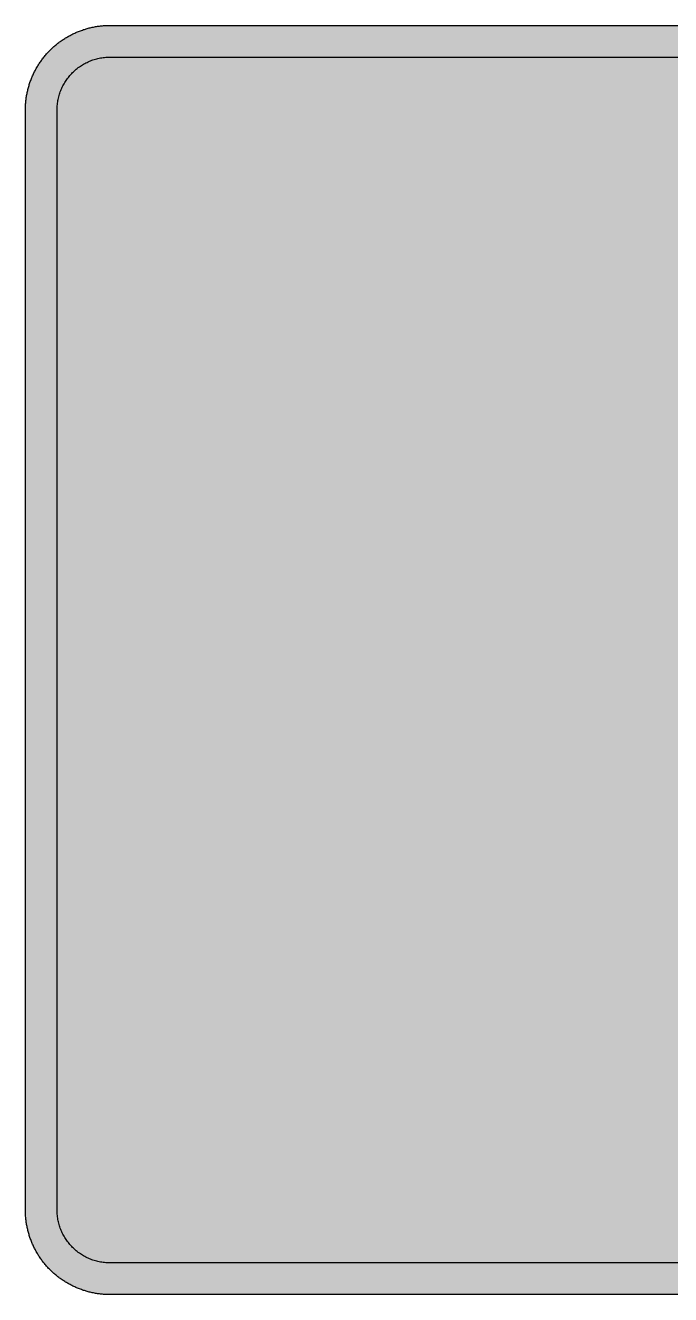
# Model space of a CAD drawing. Header units: metres. Extents: x -10.3 to 26.7, y -1.5 to 11.4.
# Drawn here: x -4.76 to -1.53, y 5 to 11.35 of the extents above; entities that cross this region are included whole.
import ezdxf

# ---------------------------------------------------------------- set-up
doc = ezdxf.new("R2010")
doc.units = ezdxf.units.M

msp = doc.modelspace()

# ---------------------------------------------------------------- hatches: boundary and pattern name
at = {"true_color": 0xf1efea}
msp.add_hatch(color=7, dxfattribs=at).paths.add_polyline_path([(-4.3392, 5), (-4.3444, 5), (-4.3497, 5.0001), (-4.3549, 5.0002), (-4.3602, 5.0005), (-4.3654, 5.0008), (-4.3706, 5.0011), (-4.3758, 5.0015), (-4.381, 5.0021), (-4.3862, 5.0026), (-4.3914, 5.0032), (-4.3966, 5.0039), (-4.4017, 5.0046), (-4.4068, 5.0054), (-4.4119, 5.0062), (-4.4171, 5.0072), (-4.4222, 5.0081), (-4.4273, 5.0092), (-4.4323, 5.0104), (-4.4373, 5.0115), (-4.4423, 5.0127), (-4.4474, 5.014), (-4.4524, 5.0154), (-4.4574, 5.0168), (-4.4623, 5.0183), (-4.4673, 5.0198), (-4.4721, 5.0214), (-4.477, 5.023), (-4.4819, 5.0248), (-4.4868, 5.0265), (-4.4916, 5.0283), (-4.4964, 5.0302), (-4.5012, 5.0322), (-4.5059, 5.0342), (-4.5107, 5.0363), (-4.5153, 5.0383), (-4.5201, 5.0405), (-4.5247, 5.0427), (-4.5294, 5.045), (-4.5339, 5.0474), (-4.5385, 5.0498), (-4.5431, 5.0523), (-4.5476, 5.0548), (-4.5521, 5.0574), (-4.5565, 5.06), (-4.5609, 5.0627), (-4.5653, 5.0655), (-4.5697, 5.0682), (-4.574, 5.0711), (-4.5784, 5.074), (-4.5826, 5.077), (-4.5868, 5.0799), (-4.591, 5.083), (-4.5952, 5.0861), (-4.5993, 5.0893), (-4.6034, 5.0925), (-4.6075, 5.0958), (-4.6115, 5.0991), (-4.6155, 5.1026), (-4.6194, 5.106), (-4.6233, 5.1095), (-4.6271, 5.113), (-4.631, 5.1166), (-4.6348, 5.1202), (-4.6385, 5.124), (-4.6422, 5.1277), (-4.6459, 5.1314), (-4.6495, 5.1353), (-4.653, 5.1391), (-4.6565, 5.143), (-4.6599, 5.147), (-4.6633, 5.1509), (-4.6666, 5.155), (-4.67, 5.159), (-4.6732, 5.1631), (-4.6764, 5.1673), (-4.6795, 5.1714), (-4.6825, 5.1756), (-4.6855, 5.1798), (-4.6885, 5.1841), (-4.6914, 5.1884), (-4.6943, 5.1927), (-4.697, 5.1971), (-4.6998, 5.2015), (-4.7025, 5.2059), (-4.7051, 5.2104), (-4.7077, 5.2149), (-4.7102, 5.2194), (-4.7126, 5.2239), (-4.7151, 5.2285), (-4.7174, 5.2331), (-4.7197, 5.2377), (-4.7219, 5.2424), (-4.7241, 5.2471), (-4.7263, 5.2518), (-4.7283, 5.2565), (-4.7303, 5.2613), (-4.7323, 5.2661), (-4.7341, 5.2709), (-4.7359, 5.2757), (-4.7378, 5.2806), (-4.7395, 5.2854), (-4.7411, 5.2903), (-4.7427, 5.2952), (-4.7443, 5.3001), (-4.7457, 5.3051), (-4.7471, 5.3101), (-4.7484, 5.3151), (-4.7497, 5.3201), (-4.751, 5.3251), (-4.7522, 5.3302), (-4.7532, 5.3352), (-4.7543, 5.3403), (-4.7553, 5.3454), (-4.7562, 5.3505), (-4.7571, 5.3556), (-4.7579, 5.3608), (-4.7587, 5.3659), (-4.7593, 5.3711), (-4.7599, 5.3763), (-4.7605, 5.3815), (-4.7609, 5.3866), (-4.7614, 5.3919), (-4.7617, 5.3971), (-4.762, 5.4023), (-4.7622, 5.4075), (-4.7624, 5.4128), (-4.7625, 5.418), (-4.7625, 5.4233), (-4.7625, 10.9267), (-4.7625, 10.9319), (-4.7624, 10.9371), (-4.7622, 10.9424), (-4.762, 10.9476), (-4.7617, 10.9528), (-4.7614, 10.9581), (-4.7609, 10.9633), (-4.7605, 10.9684), (-4.7599, 10.9736), (-4.7593, 10.9788), (-4.7587, 10.984), (-4.7579, 10.9892), (-4.7571, 10.9943), (-4.7562, 10.9994), (-4.7553, 11.0045), (-4.7543, 11.0096), (-4.7532, 11.0147), (-4.7522, 11.0197), (-4.751, 11.0247), (-4.7497, 11.0298), (-4.7484, 11.0348), (-4.7471, 11.0398), (-4.7457, 11.0448), (-4.7443, 11.0497), (-4.7427, 11.0547), (-4.7411, 11.0596), (-4.7395, 11.0645), (-4.7378, 11.0693), (-4.7359, 11.0742), (-4.7341, 11.079), (-4.7323, 11.0838), (-4.7303, 11.0886), (-4.7283, 11.0933), (-4.7263, 11.0981), (-4.7241, 11.1028), (-4.7219, 11.1075), (-4.7197, 11.1122), (-4.7174, 11.1168), (-4.7151, 11.1214), (-4.7126, 11.1259), (-4.7102, 11.1305), (-4.7077, 11.135), (-4.7051, 11.1395), (-4.7025, 11.1439), (-4.6998, 11.1483), (-4.697, 11.1528), (-4.6943, 11.1571), (-4.6914, 11.1615), (-4.6885, 11.1658), (-4.6855, 11.1701), (-4.6825, 11.1743), (-4.6795, 11.1784), (-4.6764, 11.1826), (-4.6732, 11.1868), (-4.67, 11.1909), (-4.6666, 11.1949), (-4.6633, 11.1989), (-4.6599, 11.2029), (-4.6565, 11.2069), (-4.653, 11.2108), (-4.6495, 11.2146), (-4.6459, 11.2184), (-4.6422, 11.2222), (-4.6385, 11.2259), (-4.6348, 11.2297), (-4.631, 11.2333), (-4.6271, 11.2369), (-4.6233, 11.2404), (-4.6194, 11.2439), (-4.6155, 11.2473), (-4.6115, 11.2508), (-4.6075, 11.254), (-4.6034, 11.2574), (-4.5993, 11.2606), (-4.5952, 11.2638), (-4.591, 11.2669), (-4.5868, 11.27), (-4.5826, 11.2729), (-4.5784, 11.2759), (-4.574, 11.2788), (-4.5697, 11.2817), (-4.5653, 11.2844), (-4.5609, 11.2872), (-4.5565, 11.2899), (-4.5521, 11.2925), (-4.5476, 11.2951), (-4.5431, 11.2976), (-4.5385, 11.3001), (-4.5339, 11.3025), (-4.5294, 11.3049), (-4.5247, 11.3071), (-4.5201, 11.3094), (-4.5153, 11.3116), (-4.5107, 11.3137), (-4.5059, 11.3158), (-4.5012, 11.3177), (-4.4964, 11.3197), (-4.4916, 11.3215), (-4.4868, 11.3234), (-4.4819, 11.3252), (-4.477, 11.3269), (-4.4721, 11.3286), (-4.4673, 11.3302), (-4.4623, 11.3317), (-4.4574, 11.3331), (-4.4524, 11.3346), (-4.4474, 11.3359), (-4.4423, 11.3372), (-4.4373, 11.3385), (-4.4323, 11.3396), (-4.4273, 11.3407), (-4.4222, 11.3417), (-4.4171, 11.3427), (-4.4119, 11.3436), (-4.4068, 11.3446), (-4.4017, 11.3453), (-4.3966, 11.3461), (-4.3914, 11.3468), (-4.3862, 11.3474), (-4.381, 11.3479), (-4.3758, 11.3484), (-4.3706, 11.3488), (-4.3654, 11.3491), (-4.3602, 11.3494), (-4.3549, 11.3497), (-4.3497, 11.3498), (-4.3444, 11.35), (-4.3392, 11.35), (4.3392, 11.35), (4.3444, 11.35), (4.3496, 11.3498), (4.3549, 11.3497), (4.3601, 11.3494), (4.3654, 11.3491), (4.3706, 11.3488), (4.3757, 11.3484), (4.381, 11.3479), (4.3862, 11.3474), (4.3914, 11.3468), (4.3965, 11.3461), (4.4017, 11.3453), (4.4068, 11.3446), (4.4119, 11.3436), (4.417, 11.3427), (4.4222, 11.3417), (4.4272, 11.3407), (4.4323, 11.3396), (4.4373, 11.3385), (4.4423, 11.3372), (4.4474, 11.3359), (4.4523, 11.3346), (4.4573, 11.3331), (4.4622, 11.3317), (4.4672, 11.3302), (4.4721, 11.3286), (4.477, 11.3269), (4.4819, 11.3252), (4.4868, 11.3234), (4.4916, 11.3215), (4.4964, 11.3197), (4.5012, 11.3177), (4.5059, 11.3158), (4.5106, 11.3137), (4.5153, 11.3116), (4.5201, 11.3094), (4.5247, 11.3071), (4.5293, 11.3049), (4.5339, 11.3025), (4.5385, 11.3001), (4.5431, 11.2976), (4.5476, 11.2951), (4.5521, 11.2925), (4.5565, 11.2899), (4.5609, 11.2872), (4.5653, 11.2844), (4.5697, 11.2817), (4.574, 11.2788), (4.5783, 11.2759), (4.5826, 11.2729), (4.5868, 11.27), (4.591, 11.2669), (4.5952, 11.2638), (4.5993, 11.2606), (4.6034, 11.2574), (4.6075, 11.254), (4.6114, 11.2508), (4.6155, 11.2473), (4.6194, 11.2439), (4.6233, 11.2404), (4.6271, 11.2369), (4.6309, 11.2333), (4.6347, 11.2297), (4.6385, 11.2259), (4.6422, 11.2222), (4.6458, 11.2184), (4.6495, 11.2146), (4.653, 11.2108), (4.6565, 11.2069), (4.6599, 11.2029), (4.6633, 11.1989), (4.6666, 11.1949), (4.6699, 11.1909), (4.6732, 11.1868), (4.6763, 11.1826), (4.6794, 11.1784), (4.6825, 11.1743), (4.6855, 11.1701), (4.6885, 11.1658), (4.6914, 11.1615), (4.6942, 11.1571), (4.697, 11.1528), (4.6997, 11.1483), (4.7024, 11.1439), (4.7051, 11.1395), (4.7077, 11.135), (4.7102, 11.1305), (4.7126, 11.1259), (4.715, 11.1214), (4.7173, 11.1168), (4.7196, 11.1122), (4.7219, 11.1075), (4.7241, 11.1028), (4.7262, 11.0981), (4.7282, 11.0933), (4.7302, 11.0886), (4.7322, 11.0838), (4.7341, 11.079), (4.7359, 11.0742), (4.7377, 11.0693), (4.7394, 11.0645), (4.741, 11.0596), (4.7426, 11.0547), (4.7442, 11.0497), (4.7456, 11.0448), (4.7471, 11.0398), (4.7484, 11.0348), (4.7497, 11.0298), (4.751, 11.0247), (4.7521, 11.0197), (4.7532, 11.0147), (4.7542, 11.0096), (4.7552, 11.0045), (4.7561, 10.9994), (4.757, 10.9943), (4.7578, 10.9892), (4.7586, 10.984), (4.7593, 10.9788), (4.7599, 10.9736), (4.7604, 10.9684), (4.7609, 10.9633), (4.7613, 10.9581), (4.7616, 10.9528), (4.7619, 10.9476), (4.7622, 10.9424), (4.7623, 10.9371), (4.7625, 10.9319), (4.7625, 10.9266), (4.7625, 5.4233), (4.7625, 5.418), (4.7623, 5.4128), (4.7622, 5.4075), (4.7619, 5.4023), (4.7616, 5.3971), (4.7613, 5.3919), (4.7609, 5.3866), (4.7604, 5.3815), (4.7599, 5.3763), (4.7593, 5.3711), (4.7586, 5.3659), (4.7578, 5.3608), (4.757, 5.3556), (4.7561, 5.3505), (4.7552, 5.3454), (4.7542, 5.3403), (4.7532, 5.3352), (4.7521, 5.3302), (4.751, 5.3251), (4.7497, 5.3201), (4.7484, 5.3151), (4.7471, 5.3101), (4.7456, 5.3051), (4.7442, 5.3001), (4.7426, 5.2952), (4.741, 5.2903), (4.7394, 5.2854), (4.7377, 5.2806), (4.7359, 5.2757), (4.7341, 5.2709), (4.7322, 5.2661), (4.7302, 5.2613), (4.7282, 5.2565), (4.7262, 5.2518), (4.7241, 5.2471), (4.7219, 5.2424), (4.7196, 5.2377), (4.7173, 5.2331), (4.715, 5.2285), (4.7126, 5.2239), (4.7102, 5.2194), (4.7077, 5.2149), (4.7051, 5.2104), (4.7024, 5.2059), (4.6997, 5.2015), (4.697, 5.1971), (4.6942, 5.1927), (4.6914, 5.1884), (4.6885, 5.1841), (4.6855, 5.1798), (4.6825, 5.1756), (4.6794, 5.1714), (4.6763, 5.1673), (4.6732, 5.1631), (4.6699, 5.159), (4.6666, 5.155), (4.6633, 5.1509), (4.6599, 5.147), (4.6565, 5.143), (4.653, 5.1391), (4.6495, 5.1353), (4.6458, 5.1314), (4.6422, 5.1277), (4.6385, 5.124), (4.6347, 5.1202), (4.6309, 5.1166), (4.6271, 5.113), (4.6233, 5.1095), (4.6194, 5.106), (4.6155, 5.1026), (4.6114, 5.0991), (4.6075, 5.0958), (4.6034, 5.0925), (4.5993, 5.0893), (4.5952, 5.0861), (4.591, 5.083), (4.5868, 5.0799), (4.5826, 5.077), (4.5783, 5.074), (4.574, 5.0711), (4.5697, 5.0682), (4.5653, 5.0655), (4.5609, 5.0627), (4.5565, 5.06), (4.5521, 5.0574), (4.5476, 5.0548), (4.5431, 5.0523), (4.5385, 5.0498), (4.5339, 5.0474), (4.5293, 5.045), (4.5247, 5.0427), (4.5201, 5.0405), (4.5153, 5.0383), (4.5106, 5.0363), (4.5059, 5.0342), (4.5012, 5.0322), (4.4964, 5.0302), (4.4916, 5.0283), (4.4868, 5.0265), (4.4819, 5.0248), (4.477, 5.023), (4.4721, 5.0214), (4.4672, 5.0198), (4.4622, 5.0183), (4.4573, 5.0168), (4.4523, 5.0154), (4.4474, 5.014), (4.4423, 5.0127), (4.4373, 5.0115), (4.4323, 5.0104), (4.4272, 5.0092), (4.4222, 5.0081), (4.417, 5.0072), (4.4119, 5.0062), (4.4068, 5.0054), (4.4017, 5.0046), (4.3965, 5.0039), (4.3914, 5.0032), (4.3862, 5.0026), (4.381, 5.0021), (4.3757, 5.0015), (4.3706, 5.0011), (4.3654, 5.0008), (4.3601, 5.0005), (4.3549, 5.0002), (4.3496, 5.0001), (4.3444, 5), (4.3392, 5)])
at = {"true_color": 0x005b8c}
msp.add_hatch(color=146, dxfattribs=at).paths.add_polyline_path([(-4.3392, 5.1588), (-4.346, 5.1588), (-4.3528, 5.159), (-4.3595, 5.1595), (-4.3662, 5.1601), (-4.3729, 5.1609), (-4.3795, 5.1618), (-4.386, 5.1628), (-4.3925, 5.1641), (-4.3989, 5.1655), (-4.4053, 5.167), (-4.4116, 5.1688), (-4.4179, 5.1706), (-4.4241, 5.1726), (-4.4302, 5.1748), (-4.4362, 5.1771), (-4.4422, 5.1795), (-4.4481, 5.1821), (-4.4539, 5.1848), (-4.4596, 5.1877), (-4.4653, 5.1906), (-4.4709, 5.1938), (-4.4764, 5.1971), (-4.4818, 5.2004), (-4.4872, 5.2039), (-4.4923, 5.2075), (-4.4975, 5.2113), (-4.5025, 5.2151), (-4.5075, 5.2191), (-4.5124, 5.2233), (-4.5171, 5.2275), (-4.5217, 5.2318), (-4.5262, 5.2362), (-4.5307, 5.2407), (-4.535, 5.2454), (-4.5393, 5.2502), (-4.5434, 5.255), (-4.5474, 5.2599), (-4.5512, 5.265), (-4.555, 5.2701), (-4.5586, 5.2754), (-4.5621, 5.2807), (-4.5655, 5.2861), (-4.5687, 5.2916), (-4.5718, 5.2972), (-4.5749, 5.3028), (-4.5777, 5.3086), (-4.5804, 5.3144), (-4.583, 5.3203), (-4.5855, 5.3263), (-4.5877, 5.3323), (-4.5899, 5.3384), (-4.5919, 5.3447), (-4.5938, 5.3509), (-4.5954, 5.3571), (-4.597, 5.3635), (-4.5984, 5.3699), (-4.5996, 5.3764), (-4.6008, 5.383), (-4.6017, 5.3896), (-4.6024, 5.3962), (-4.603, 5.4029), (-4.6034, 5.4096), (-4.6037, 5.4165), (-4.6038, 5.4233), (-4.6037, 10.9267), (-4.6037, 10.9335), (-4.6034, 10.9402), (-4.603, 10.9469), (-4.6024, 10.9537), (-4.6017, 10.9604), (-4.6008, 10.9669), (-4.5996, 10.9735), (-4.5984, 10.9799), (-4.597, 10.9863), (-4.5954, 10.9927), (-4.5938, 10.9991), (-4.5919, 11.0053), (-4.5899, 11.0115), (-4.5877, 11.0176), (-4.5855, 11.0236), (-4.583, 11.0296), (-4.5804, 11.0355), (-4.5777, 11.0414), (-4.5749, 11.0471), (-4.5718, 11.0527), (-4.5687, 11.0584), (-4.5655, 11.0638), (-4.5621, 11.0693), (-4.5586, 11.0746), (-4.555, 11.0798), (-4.5512, 11.0849), (-4.5474, 11.09), (-4.5434, 11.0949), (-4.5393, 11.0998), (-4.535, 11.1045), (-4.5307, 11.1092), (-4.5262, 11.1137), (-4.5217, 11.1182), (-4.5171, 11.1224), (-4.5124, 11.1267), (-4.5075, 11.1308), (-4.5025, 11.1348), (-4.4975, 11.1387), (-4.4923, 11.1424), (-4.4872, 11.146), (-4.4818, 11.1495), (-4.4764, 11.1529), (-4.4709, 11.1561), (-4.4653, 11.1592), (-4.4596, 11.1623), (-4.4539, 11.1651), (-4.4481, 11.1679), (-4.4422, 11.1704), (-4.4362, 11.1729), (-4.4302, 11.1752), (-4.4241, 11.1773), (-4.4179, 11.1793), (-4.4116, 11.1812), (-4.4053, 11.1829), (-4.3989, 11.1845), (-4.3925, 11.1858), (-4.386, 11.1871), (-4.3795, 11.1882), (-4.3729, 11.1891), (-4.3662, 11.1899), (-4.3595, 11.1904), (-4.3528, 11.1909), (-4.346, 11.1911), (-4.3392, 11.1912), (4.3392, 11.1913), (4.3459, 11.1911), (4.3527, 11.1909), (4.3595, 11.1904), (4.3662, 11.1899), (4.3728, 11.1891), (4.3794, 11.1882), (4.386, 11.1871), (4.3924, 11.1858), (4.3989, 11.1845), (4.4052, 11.1829), (4.4116, 11.1812), (4.4178, 11.1793), (4.424, 11.1773), (4.4301, 11.1752), (4.4362, 11.1729), (4.4421, 11.1704), (4.4481, 11.1679), (4.4538, 11.1651), (4.4596, 11.1623), (4.4653, 11.1592), (4.4708, 11.1561), (4.4763, 11.1529), (4.4817, 11.1495), (4.4871, 11.146), (4.4923, 11.1424), (4.4974, 11.1387), (4.5025, 11.1348), (4.5074, 11.1308), (4.5123, 11.1267), (4.517, 11.1224), (4.5217, 11.1182), (4.5262, 11.1137), (4.5307, 11.1092), (4.535, 11.1045), (4.5392, 11.0998), (4.5433, 11.0949), (4.5473, 11.09), (4.5512, 11.0849), (4.5549, 11.0798), (4.5585, 11.0746), (4.5621, 11.0693), (4.5654, 11.0638), (4.5687, 11.0584), (4.5718, 11.0527), (4.5748, 11.0471), (4.5776, 11.0414), (4.5803, 11.0355), (4.5829, 11.0296), (4.5854, 11.0236), (4.5877, 11.0176), (4.5898, 11.0115), (4.5918, 11.0053), (4.5937, 10.9991), (4.5954, 10.9927), (4.597, 10.9863), (4.5983, 10.9799), (4.5995, 10.9735), (4.6007, 10.9669), (4.6016, 10.9604), (4.6024, 10.9537), (4.603, 10.9469), (4.6034, 10.9402), (4.6037, 10.9335), (4.6037, 10.9266), (4.6037, 5.4233), (4.6037, 5.4165), (4.6034, 5.4096), (4.603, 5.4029), (4.6024, 5.3962), (4.6016, 5.3896), (4.6007, 5.383), (4.5995, 5.3764), (4.5983, 5.3699), (4.597, 5.3635), (4.5954, 5.3571), (4.5937, 5.3509), (4.5918, 5.3447), (4.5898, 5.3384), (4.5877, 5.3323), (4.5854, 5.3263), (4.5829, 5.3203), (4.5803, 5.3144), (4.5776, 5.3086), (4.5748, 5.3028), (4.5718, 5.2972), (4.5687, 5.2916), (4.5654, 5.2861), (4.5621, 5.2807), (4.5585, 5.2754), (4.5549, 5.2701), (4.5512, 5.265), (4.5473, 5.2599), (4.5433, 5.255), (4.5392, 5.2502), (4.535, 5.2454), (4.5307, 5.2407), (4.5262, 5.2362), (4.5217, 5.2318), (4.517, 5.2275), (4.5123, 5.2233), (4.5074, 5.2191), (4.5025, 5.2151), (4.4974, 5.2113), (4.4923, 5.2075), (4.4871, 5.2039), (4.4817, 5.2004), (4.4763, 5.1971), (4.4708, 5.1938), (4.4653, 5.1906), (4.4596, 5.1877), (4.4538, 5.1848), (4.4481, 5.1821), (4.4421, 5.1795), (4.4362, 5.1771), (4.4301, 5.1748), (4.424, 5.1726), (4.4178, 5.1706), (4.4116, 5.1688), (4.4052, 5.167), (4.3989, 5.1655), (4.3924, 5.1641), (4.386, 5.1628), (4.3794, 5.1618), (4.3728, 5.1609), (4.3662, 5.1601), (4.3595, 5.1595), (4.3527, 5.159), (4.3459, 5.1588), (4.3392, 5.1587)])
at = {"true_color": 0xf1efea}
h = msp.add_hatch(color=7, dxfattribs=at)
h.paths.add_polyline_path([(-2.7146, 7.5236), (-2.7146, 5.5715), (-2.7234, 5.5716), (-2.7321, 5.5719), (-2.7408, 5.5725), (-2.7493, 5.5733), (-2.7579, 5.5742), (-2.7663, 5.5754), (-2.7748, 5.5768), (-2.7831, 5.5784), (-2.7913, 5.5802), (-2.7995, 5.5822), (-2.8076, 5.5844), (-2.8156, 5.5867), (-2.8236, 5.5893), (-2.8314, 5.5921), (-2.8391, 5.595), (-2.8468, 5.5982), (-2.8543, 5.6014), (-2.8618, 5.6049), (-2.8692, 5.6086), (-2.8764, 5.6124), (-2.8836, 5.6165), (-2.8907, 5.6206), (-2.8976, 5.6249), (-2.9045, 5.6294), (-2.9112, 5.6341), (-2.9177, 5.6389), (-2.9242, 5.6439), (-2.9306, 5.649), (-2.9368, 5.6543), (-2.9429, 5.6597), (-2.9489, 5.6652), (-2.9547, 5.6709), (-2.9604, 5.6767), (-2.966, 5.6827), (-2.9714, 5.6888), (-2.9766, 5.695), (-2.9817, 5.7013), (-2.9867, 5.7078), (-2.9915, 5.7144), (-2.9962, 5.7212), (-3.0006, 5.7279), (-3.005, 5.7349), (-3.0092, 5.742), (-3.0131, 5.7491), (-3.017, 5.7564), (-3.0207, 5.7638), (-3.0242, 5.7712), (-3.0275, 5.7788), (-3.0306, 5.7865), (-3.0336, 5.7942), (-3.0363, 5.8021), (-3.0389, 5.81), (-3.0413, 5.818), (-3.0435, 5.8261), (-3.0454, 5.8343), (-3.0473, 5.8425), (-3.0489, 5.8508), (-3.0503, 5.8592), (-3.0514, 5.8677), (-3.0524, 5.8762), (-3.0531, 5.8848), (-3.0537, 5.8935), (-3.0541, 5.9022), (-3.0541, 5.911), (-3.0541, 7.0993), (-3.9029, 5.7413), (-3.9076, 5.7442), (-3.9122, 5.7471), (-3.9166, 5.7503), (-3.9211, 5.7534), (-3.9255, 5.7566), (-3.9298, 5.7599), (-3.9341, 5.7632), (-3.9383, 5.7666), (-3.9424, 5.7701), (-3.9465, 5.7736), (-3.9506, 5.7772), (-3.9545, 5.7807), (-3.9584, 5.7845), (-3.9622, 5.7882), (-3.966, 5.792), (-3.9698, 5.7959), (-3.9733, 5.7998), (-3.9769, 5.8038), (-3.9805, 5.8078), (-3.9839, 5.8119), (-3.9873, 5.816), (-3.9906, 5.8202), (-3.9938, 5.8244), (-3.997, 5.8287), (-4.0002, 5.833), (-4.0032, 5.8374), (-4.0061, 5.8418), (-4.009, 5.8463), (-4.0119, 5.8508), (-4.0146, 5.8553), (-4.0173, 5.8599), (-4.0199, 5.8645), (-4.0225, 5.8692), (-4.0249, 5.8739), (-4.0273, 5.8787), (-4.0297, 5.8834), (-4.0319, 5.8883), (-4.0341, 5.8931), (-4.0361, 5.898), (-4.0382, 5.9029), (-4.0401, 5.9078), (-4.042, 5.9129), (-4.0437, 5.9179), (-4.0454, 5.9229), (-4.0471, 5.928), (-4.0486, 5.9331), (-4.0501, 5.9382), (-4.0515, 5.9434), (-4.0528, 5.9486), (-4.054, 5.9539), (-4.0552, 5.9591), (-4.0562, 5.9644), (-4.0572, 5.9696), (-4.0581, 5.975), (-4.0589, 5.9803), (-4.0597, 5.9856), (-4.0604, 5.9911), (-4.0609, 5.9965), (-4.0613, 6.0019), (-4.0617, 6.0073), (-4.062, 6.0127), (-4.0623, 6.0182), (-4.0624, 6.0236), (-4.0625, 6.0291), (-4.0624, 6.0321), (-4.0624, 6.0351), (-4.0623, 6.0381), (-4.0623, 6.041), (-4.0621, 6.044), (-4.062, 6.047), (-4.0618, 6.05), (-4.0617, 6.0529), (-4.0614, 6.0558), (-4.0612, 6.0588), (-4.0609, 6.0618), (-4.0606, 6.0647), (-4.0603, 6.0676), (-4.0599, 6.0706), (-4.0595, 6.0736), (-4.0591, 6.0765), (-4.0587, 6.0794), (-4.0583, 6.0823), (-4.0578, 6.0852), (-4.0573, 6.0881), (-4.0568, 6.0911), (-4.0562, 6.094), (-4.0556, 6.0969), (-4.055, 6.0998), (-4.0544, 6.1027), (-4.0537, 6.1055), (-4.053, 6.1084), (-4.0524, 6.1113), (-4.0517, 6.1141), (-4.0509, 6.117), (-4.0501, 6.1198), (-4.0493, 6.1227), (-4.0485, 6.1255), (-4.0476, 6.1284), (-4.0468, 6.1312), (-4.0459, 6.134), (-4.045, 6.1368), (-4.044, 6.1396), (-4.043, 6.1424), (-4.042, 6.1451), (-4.041, 6.1479), (-4.0399, 6.1507), (-4.0389, 6.1534), (-4.0378, 6.1562), (-4.0367, 6.1589), (-4.0355, 6.1617), (-4.0344, 6.1644), (-4.0332, 6.1671), (-4.0319, 6.1698), (-4.0307, 6.1725), (-4.0294, 6.1752), (-4.0281, 6.1778), (-4.0268, 6.1805), (-4.0255, 6.1832), (-4.0242, 6.1858), (-4.0228, 6.1884), (-4.0213, 6.191), (-4.02, 6.1937), (-4.0184, 6.1963), (-4.017, 6.1989), (-4.0155, 6.2014), (-4.014, 6.204), (-4.0124, 6.2065), (-4.0109, 6.2091), (-3.3936, 7.1966), (-3.3936, 7.5236)])
h.paths.add_polyline_path([(-2.7146, 7.6085), (-3.3936, 7.6085), (-3.3936, 8.2487), (-3.8468, 7.5236), (-3.8509, 7.5262), (-3.8549, 7.5288), (-3.8589, 7.5315), (-3.8628, 7.5343), (-3.8666, 7.5371), (-3.8704, 7.5399), (-3.8741, 7.5429), (-3.8778, 7.5458), (-3.8814, 7.5488), (-3.885, 7.5519), (-3.8885, 7.5551), (-3.892, 7.5583), (-3.8954, 7.5615), (-3.8987, 7.5647), (-3.9021, 7.5681), (-3.9053, 7.5714), (-3.9085, 7.5749), (-3.9116, 7.5784), (-3.9147, 7.5819), (-3.9177, 7.5855), (-3.9207, 7.589), (-3.9236, 7.5927), (-3.9264, 7.5964), (-3.9292, 7.6002), (-3.932, 7.6039), (-3.9346, 7.6078), (-3.9372, 7.6116), (-3.9397, 7.6155), (-3.9422, 7.6194), (-3.9446, 7.6234), (-3.947, 7.6274), (-3.9493, 7.6315), (-3.9515, 7.6356), (-3.9536, 7.6397), (-3.9557, 7.6438), (-3.9577, 7.648), (-3.9597, 7.6523), (-3.9616, 7.6565), (-3.9634, 7.6608), (-3.9652, 7.6651), (-3.9669, 7.6694), (-3.9685, 7.6738), (-3.9701, 7.6782), (-3.9716, 7.6826), (-3.973, 7.6871), (-3.9744, 7.6915), (-3.9756, 7.696), (-3.9768, 7.7006), (-3.978, 7.7051), (-3.9791, 7.7097), (-3.9801, 7.7142), (-3.981, 7.7189), (-3.9819, 7.7235), (-3.9827, 7.7282), (-3.9834, 7.7328), (-3.984, 7.7375), (-3.9846, 7.7422), (-3.9851, 7.7469), (-3.9855, 7.7517), (-3.9858, 7.7564), (-3.9861, 7.7612), (-3.9863, 7.7659), (-3.9864, 7.7707), (-3.9864, 7.7755), (-3.9864, 7.7781), (-3.9864, 7.7808), (-3.9864, 7.7834), (-3.9863, 7.7859), (-3.9862, 7.7885), (-3.9861, 7.7911), (-3.9859, 7.7937), (-3.9858, 7.7963), (-3.9855, 7.7989), (-3.9853, 7.8015), (-3.9851, 7.8041), (-3.9848, 7.8067), (-3.9845, 7.8093), (-3.9842, 7.8119), (-3.9839, 7.8144), (-3.9835, 7.817), (-3.9832, 7.8195), (-3.9828, 7.8221), (-3.9824, 7.8247), (-3.9819, 7.8272), (-3.9815, 7.8298), (-3.981, 7.8323), (-3.9805, 7.8348), (-3.98, 7.8373), (-3.9794, 7.8399), (-3.9788, 7.8424), (-3.9783, 7.8449), (-3.9777, 7.8474), (-3.977, 7.85), (-3.9764, 7.8524), (-3.9757, 7.8549), (-3.9749, 7.8574), (-3.9743, 7.8599), (-3.9735, 7.8624), (-3.9727, 7.8648), (-3.972, 7.8673), (-3.9711, 7.8698), (-3.9703, 7.8722), (-3.9695, 7.8746), (-3.9686, 7.8771), (-3.9677, 7.8795), (-3.9668, 7.8819), (-3.9659, 7.8843), (-3.9649, 7.8868), (-3.9639, 7.8891), (-3.9629, 7.8915), (-3.9619, 7.8939), (-3.9608, 7.8963), (-3.9598, 7.8986), (-3.9587, 7.901), (-3.9576, 7.9033), (-3.9565, 7.9057), (-3.9553, 7.908), (-3.9541, 7.9103), (-3.953, 7.9126), (-3.9518, 7.9149), (-3.9506, 7.9172), (-3.9493, 7.9194), (-3.948, 7.9217), (-3.9467, 7.924), (-3.9454, 7.9262), (-3.9441, 7.9285), (-3.9427, 7.9307), (-3.9413, 7.9329), (-3.342, 8.8919), (-3.3391, 8.8964), (-3.3361, 8.901), (-3.333, 8.9056), (-3.3299, 8.91), (-3.3267, 8.9144), (-3.3234, 8.9187), (-3.3201, 8.9229), (-3.3166, 8.9272), (-3.3132, 8.9313), (-3.3097, 8.9354), (-3.3061, 8.9395), (-3.3025, 8.9434), (-3.2987, 8.9473), (-3.295, 8.9511), (-3.2912, 8.9549), (-3.2874, 8.9586), (-3.2834, 8.9622), (-3.2795, 8.9658), (-3.2754, 8.9693), (-3.2714, 8.9728), (-3.2672, 8.9762), (-3.2631, 8.9795), (-3.2588, 8.9827), (-3.2545, 8.9859), (-3.2502, 8.989), (-3.2459, 8.992), (-3.2414, 8.995), (-3.237, 8.9979), (-3.2324, 9.0007), (-3.2279, 9.0035), (-3.2234, 9.0062), (-3.2187, 9.0088), (-3.2141, 9.0113), (-3.2094, 9.0138), (-3.2046, 9.0162), (-3.1998, 9.0186), (-3.195, 9.0208), (-3.1902, 9.0229), (-3.1853, 9.025), (-3.1803, 9.027), (-3.1754, 9.029), (-3.1703, 9.0308), (-3.1653, 9.0327), (-3.1603, 9.0343), (-3.1552, 9.036), (-3.1501, 9.0375), (-3.145, 9.039), (-3.1398, 9.0404), (-3.1346, 9.0417), (-3.1293, 9.0429), (-3.1242, 9.0441), (-3.1188, 9.0452), (-3.1136, 9.0461), (-3.1082, 9.0471), (-3.1029, 9.0478), (-3.0976, 9.0486), (-3.0922, 9.0492), (-3.0868, 9.0498), (-3.0814, 9.0503), (-3.076, 9.0506), (-3.0705, 9.0509), (-3.0651, 9.0512), (-3.0596, 9.0513), (-3.0541, 9.0513), (-3.0454, 9.0512), (-3.0367, 9.0509), (-3.028, 9.0503), (-3.0195, 9.0496), (-3.0109, 9.0487), (-3.0025, 9.0474), (-2.994, 9.0461), (-2.9857, 9.0445), (-2.9775, 9.0426), (-2.9693, 9.0407), (-2.9612, 9.0384), (-2.9532, 9.0361), (-2.9452, 9.0335), (-2.9374, 9.0307), (-2.9296, 9.0278), (-2.922, 9.0247), (-2.9145, 9.0214), (-2.907, 9.0179), (-2.8996, 9.0142), (-2.8923, 9.0104), (-2.8851, 9.0064), (-2.8781, 9.0022), (-2.8712, 8.9979), (-2.8643, 8.9934), (-2.8576, 8.9888), (-2.851, 8.9839), (-2.8445, 8.9789), (-2.8382, 8.9738), (-2.8319, 8.9686), (-2.8258, 8.9632), (-2.8199, 8.9576), (-2.8141, 8.952), (-2.8084, 8.9461), (-2.8028, 8.9401), (-2.7974, 8.9341), (-2.7922, 8.9278), (-2.7871, 8.9215), (-2.7821, 8.915), (-2.7773, 8.9084), (-2.7727, 8.9017), (-2.7682, 8.8949), (-2.7638, 8.888), (-2.7596, 8.8809), (-2.7557, 8.8737), (-2.7518, 8.8665), (-2.7481, 8.8591), (-2.7446, 8.8516), (-2.7413, 8.844), (-2.7382, 8.8364), (-2.7352, 8.8286), (-2.7325, 8.8207), (-2.7299, 8.8128), (-2.7275, 8.8048), (-2.7253, 8.7967), (-2.7234, 8.7885), (-2.7215, 8.7803), (-2.72, 8.772), (-2.7186, 8.7636), (-2.7174, 8.7551), (-2.7164, 8.7466), (-2.7157, 8.738), (-2.7151, 8.7293), (-2.7147, 8.7206), (-2.7147, 8.7119), (-2.7146, 8.3299), (-2.078, 7.948), (-2.0806, 7.9438), (-2.0833, 7.9397), (-2.0859, 7.9357), (-2.0886, 7.9316), (-2.0914, 7.9277), (-2.0942, 7.9238), (-2.0972, 7.9199), (-2.1002, 7.9161), (-2.1032, 7.9124), (-2.1063, 7.9086), (-2.1094, 7.905), (-2.1126, 7.9015), (-2.1158, 7.898), (-2.1191, 7.8945), (-2.1224, 7.891), (-2.1259, 7.8877), (-2.1293, 7.8844), (-2.1328, 7.8812), (-2.1363, 7.878), (-2.1399, 7.8749), (-2.1435, 7.8718), (-2.1472, 7.8689), (-2.1509, 7.8659), (-2.1547, 7.8631), (-2.1586, 7.8602), (-2.1624, 7.8575), (-2.1663, 7.8548), (-2.1703, 7.8522), (-2.1743, 7.8496), (-2.1783, 7.8471), (-2.1823, 7.8447), (-2.1864, 7.8423), (-2.1906, 7.84), (-2.1948, 7.8378), (-2.1989, 7.8356), (-2.2032, 7.8335), (-2.2075, 7.8315), (-2.2117, 7.8295), (-2.2161, 7.8276), (-2.2205, 7.8258), (-2.2249, 7.824), (-2.2293, 7.8224), (-2.2338, 7.8208), (-2.2383, 7.8192), (-2.2428, 7.8177), (-2.2473, 7.8163), (-2.2519, 7.815), (-2.2566, 7.8137), (-2.2611, 7.8125), (-2.2658, 7.8114), (-2.2704, 7.8103), (-2.2751, 7.8094), (-2.2799, 7.8085), (-2.2846, 7.8077), (-2.2893, 7.807), (-2.2941, 7.8063), (-2.2988, 7.8057), (-2.3036, 7.8051), (-2.3085, 7.8048), (-2.3133, 7.8044), (-2.3182, 7.8041), (-2.323, 7.8039), (-2.3279, 7.8038), (-2.3328, 7.8038), (-2.3353, 7.8038), (-2.3379, 7.8038), (-2.3404, 7.8039), (-2.3429, 7.8039), (-2.3454, 7.804), (-2.3479, 7.8042), (-2.3504, 7.8043), (-2.3529, 7.8045), (-2.3555, 7.8046), (-2.358, 7.8048), (-2.3604, 7.8051), (-2.3629, 7.8053), (-2.3654, 7.8055), (-2.368, 7.8058), (-2.3704, 7.8061), (-2.3729, 7.8064), (-2.3754, 7.8068), (-2.3779, 7.8072), (-2.3804, 7.8076), (-2.3828, 7.808), (-2.3853, 7.8084), (-2.3878, 7.8089), (-2.3902, 7.8093), (-2.3926, 7.8099), (-2.3951, 7.8103), (-2.3975, 7.8109), (-2.4, 7.8115), (-2.4024, 7.812), (-2.4048, 7.8126), (-2.4073, 7.8132), (-2.4097, 7.8139), (-2.4121, 7.8145), (-2.4145, 7.8152), (-2.417, 7.8159), (-2.4193, 7.8167), (-2.4217, 7.8173), (-2.4241, 7.8181), (-2.4265, 7.8189), (-2.4288, 7.8197), (-2.4312, 7.8205), (-2.4336, 7.8214), (-2.4359, 7.8222), (-2.4382, 7.8231), (-2.4406, 7.824), (-2.4429, 7.8249), (-2.4452, 7.8259), (-2.4476, 7.8268), (-2.4499, 7.8278), (-2.4522, 7.8288), (-2.4544, 7.8298), (-2.4567, 7.8308), (-2.459, 7.8319), (-2.4613, 7.833), (-2.4635, 7.8341), (-2.4658, 7.8352), (-2.468, 7.8363), (-2.4703, 7.8375), (-2.4725, 7.8387), (-2.4747, 7.8398), (-2.4769, 7.841), (-2.4791, 7.8423), (-2.4813, 7.8436), (-2.4835, 7.8448), (-2.4856, 7.8461), (-2.7146, 7.9835)], flags=16)
edge = h.paths.add_edge_path(flags=16)
edge.add_line((-2.5024, 9.5182), (-2.5026, 9.527))
edge.add_line((-2.5026, 9.527), (-2.5029, 9.5357))
edge.add_line((-2.5029, 9.5357), (-2.5034, 9.5443))
edge.add_line((-2.5034, 9.5443), (-2.5042, 9.5529))
edge.add_line((-2.5042, 9.5529), (-2.5052, 9.5614))
edge.add_line((-2.5052, 9.5614), (-2.5063, 9.5699))
edge.add_line((-2.5063, 9.5699), (-2.5078, 9.5783))
edge.add_line((-2.5078, 9.5783), (-2.5094, 9.5866))
edge.add_line((-2.5094, 9.5866), (-2.5111, 9.5949))
edge.add_line((-2.5111, 9.5949), (-2.5131, 9.603))
edge.add_line((-2.5131, 9.603), (-2.5153, 9.6112))
edge.add_line((-2.5153, 9.6112), (-2.5177, 9.6192))
edge.add_line((-2.5177, 9.6192), (-2.5203, 9.6271))
edge.add_line((-2.5203, 9.6271), (-2.523, 9.6349))
edge.add_line((-2.523, 9.6349), (-2.526, 9.6427))
edge.add_line((-2.526, 9.6427), (-2.5291, 9.6503))
edge.add_line((-2.5291, 9.6503), (-2.5325, 9.6579))
edge.add_line((-2.5325, 9.6579), (-2.5359, 9.6654))
edge.add_line((-2.5359, 9.6654), (-2.5396, 9.6727))
edge.add_line((-2.5396, 9.6727), (-2.5434, 9.68))
edge.add_line((-2.5434, 9.68), (-2.5474, 9.6872))
edge.add_line((-2.5474, 9.6872), (-2.5516, 9.6942))
edge.add_line((-2.5516, 9.6942), (-2.5559, 9.7012))
edge.add_line((-2.5559, 9.7012), (-2.5604, 9.708))
edge.add_line((-2.5604, 9.708), (-2.5651, 9.7147))
edge.add_line((-2.5651, 9.7147), (-2.5699, 9.7213))
edge.add_line((-2.5699, 9.7213), (-2.5748, 9.7278))
edge.add_line((-2.5748, 9.7278), (-2.58, 9.7342))
edge.add_line((-2.58, 9.7342), (-2.5853, 9.7404))
edge.add_line((-2.5853, 9.7404), (-2.5907, 9.7465))
edge.add_line((-2.5907, 9.7465), (-2.5962, 9.7524))
edge.add_line((-2.5962, 9.7524), (-2.6019, 9.7583))
edge.add_line((-2.6019, 9.7583), (-2.6078, 9.7639))
edge.add_line((-2.6078, 9.7639), (-2.6137, 9.7695))
edge.add_line((-2.6137, 9.7695), (-2.6198, 9.7749))
edge.add_line((-2.6198, 9.7749), (-2.626, 9.7802))
edge.add_line((-2.626, 9.7802), (-2.6324, 9.7853))
edge.add_line((-2.6324, 9.7853), (-2.6388, 9.7902))
edge.add_line((-2.6388, 9.7902), (-2.6454, 9.7951))
edge.add_line((-2.6454, 9.7951), (-2.6521, 9.7998))
edge.add_line((-2.6521, 9.7998), (-2.659, 9.8043))
edge.add_line((-2.659, 9.8043), (-2.6659, 9.8086))
edge.add_line((-2.6659, 9.8086), (-2.673, 9.8127))
edge.add_line((-2.673, 9.8127), (-2.6801, 9.8168))
edge.add_line((-2.6801, 9.8168), (-2.6874, 9.8206))
edge.add_line((-2.6874, 9.8206), (-2.6948, 9.8242))
edge.add_line((-2.6948, 9.8242), (-2.7022, 9.8277))
edge.add_line((-2.7022, 9.8277), (-2.7098, 9.831))
edge.add_line((-2.7098, 9.831), (-2.7175, 9.8342))
edge.add_line((-2.7175, 9.8342), (-2.7253, 9.8371))
edge.add_line((-2.7253, 9.8371), (-2.733, 9.8398))
edge.add_line((-2.733, 9.8398), (-2.741, 9.8424))
edge.add_line((-2.741, 9.8424), (-2.749, 9.8449))
edge.add_line((-2.749, 9.8449), (-2.7571, 9.847))
edge.add_line((-2.7571, 9.847), (-2.7653, 9.8491))
edge.add_line((-2.7653, 9.8491), (-2.7736, 9.8508))
edge.add_line((-2.7736, 9.8508), (-2.7819, 9.8524))
edge.add_line((-2.7819, 9.8524), (-2.7903, 9.8538))
edge.add_line((-2.7903, 9.8538), (-2.7987, 9.855))
edge.add_line((-2.7987, 9.855), (-2.8072, 9.856))
edge.add_line((-2.8072, 9.856), (-2.8159, 9.8568))
edge.add_line((-2.8159, 9.8568), (-2.8245, 9.8573))
edge.add_line((-2.8245, 9.8573), (-2.8332, 9.8576))
edge.add_line((-2.8332, 9.8576), (-2.8419, 9.8577))
edge.add_line((-2.8419, 9.8577), (-2.8507, 9.8576))
edge.add_line((-2.8507, 9.8576), (-2.8594, 9.8573))
edge.add_line((-2.8594, 9.8573), (-2.8681, 9.8568))
edge.add_line((-2.8681, 9.8568), (-2.8767, 9.856))
edge.add_line((-2.8767, 9.856), (-2.8852, 9.855))
edge.add_line((-2.8852, 9.855), (-2.8937, 9.8538))
edge.add_line((-2.8937, 9.8538), (-2.902, 9.8524))
edge.add_line((-2.902, 9.8524), (-2.9103, 9.8508))
edge.add_line((-2.9103, 9.8508), (-2.9187, 9.8491))
edge.add_line((-2.9187, 9.8491), (-2.9268, 9.847))
edge.add_line((-2.9268, 9.847), (-2.9349, 9.8449))
edge.add_line((-2.9349, 9.8449), (-2.9429, 9.8424))
edge.add_line((-2.9429, 9.8424), (-2.9509, 9.8398))
edge.add_line((-2.9509, 9.8398), (-2.9587, 9.8371))
edge.add_line((-2.9587, 9.8371), (-2.9664, 9.8342))
edge.add_line((-2.9664, 9.8342), (-2.9741, 9.831))
edge.add_line((-2.9741, 9.831), (-2.9817, 9.8277))
edge.add_line((-2.9817, 9.8277), (-2.9891, 9.8242))
edge.add_line((-2.9891, 9.8242), (-2.9965, 9.8206))
edge.add_line((-2.9965, 9.8206), (-3.0038, 9.8168))
edge.add_line((-3.0038, 9.8168), (-3.0109, 9.8127))
edge.add_line((-3.0109, 9.8127), (-3.018, 9.8086))
edge.add_line((-3.018, 9.8086), (-3.025, 9.8043))
edge.add_line((-3.025, 9.8043), (-3.0318, 9.7998))
edge.add_line((-3.0318, 9.7998), (-3.0385, 9.7951))
edge.add_line((-3.0385, 9.7951), (-3.0451, 9.7902))
edge.add_line((-3.0451, 9.7902), (-3.0515, 9.7853))
edge.add_line((-3.0515, 9.7853), (-3.0579, 9.7802))
edge.add_line((-3.0579, 9.7802), (-3.0641, 9.7749))
edge.add_line((-3.0641, 9.7749), (-3.0702, 9.7695))
edge.add_line((-3.0702, 9.7695), (-3.0762, 9.7639))
edge.add_line((-3.0762, 9.7639), (-3.082, 9.7583))
edge.add_line((-3.082, 9.7583), (-3.0877, 9.7524))
edge.add_line((-3.0877, 9.7524), (-3.0933, 9.7465))
edge.add_line((-3.0933, 9.7465), (-3.0987, 9.7404))
edge.add_line((-3.0987, 9.7404), (-3.104, 9.7342))
edge.add_line((-3.104, 9.7342), (-3.1091, 9.7278))
edge.add_line((-3.1091, 9.7278), (-3.114, 9.7213))
edge.add_line((-3.114, 9.7213), (-3.1188, 9.7147))
edge.add_line((-3.1188, 9.7147), (-3.1235, 9.708))
edge.add_line((-3.1235, 9.708), (-3.128, 9.7012))
edge.add_line((-3.128, 9.7012), (-3.1323, 9.6942))
edge.add_line((-3.1323, 9.6942), (-3.1365, 9.6872))
edge.add_line((-3.1365, 9.6872), (-3.1405, 9.68))
edge.add_line((-3.1405, 9.68), (-3.1444, 9.6727))
edge.add_line((-3.1444, 9.6727), (-3.148, 9.6654))
edge.add_line((-3.148, 9.6654), (-3.1515, 9.6579))
edge.add_line((-3.1515, 9.6579), (-3.1548, 9.6503))
edge.add_line((-3.1548, 9.6503), (-3.1579, 9.6427))
edge.add_line((-3.1579, 9.6427), (-3.1609, 9.6349))
edge.add_line((-3.1609, 9.6349), (-3.1636, 9.6271))
edge.add_line((-3.1636, 9.6271), (-3.1662, 9.6192))
edge.add_line((-3.1662, 9.6192), (-3.1686, 9.6112))
edge.add_line((-3.1686, 9.6112), (-3.1708, 9.603))
edge.add_line((-3.1708, 9.603), (-3.1728, 9.5949))
edge.add_line((-3.1728, 9.5949), (-3.1746, 9.5866))
edge.add_line((-3.1746, 9.5866), (-3.1762, 9.5783))
edge.add_line((-3.1762, 9.5783), (-3.1776, 9.5699))
edge.add_line((-3.1776, 9.5699), (-3.1787, 9.5614))
edge.add_line((-3.1787, 9.5614), (-3.1797, 9.5529))
edge.add_line((-3.1797, 9.5529), (-3.1805, 9.5443))
edge.add_line((-3.1805, 9.5443), (-3.181, 9.5357))
edge.add_line((-3.181, 9.5357), (-3.1814, 9.527))
edge.add_line((-3.1814, 9.527), (-3.1815, 9.5182))
edge.add_line((-3.1815, 9.5182), (-3.1814, 9.5094))
edge.add_line((-3.1814, 9.5094), (-3.181, 9.5007))
edge.add_line((-3.181, 9.5007), (-3.1805, 9.4921))
edge.add_line((-3.1805, 9.4921), (-3.1797, 9.4835))
edge.add_line((-3.1797, 9.4835), (-3.1787, 9.4749))
edge.add_line((-3.1787, 9.4749), (-3.1776, 9.4665))
edge.add_line((-3.1776, 9.4665), (-3.1762, 9.4581))
edge.add_line((-3.1762, 9.4581), (-3.1746, 9.4498))
edge.add_line((-3.1746, 9.4498), (-3.1728, 9.4415))
edge.add_line((-3.1728, 9.4415), (-3.1708, 9.4333))
edge.add_line((-3.1708, 9.4333), (-3.1686, 9.4252))
edge.add_line((-3.1686, 9.4252), (-3.1662, 9.4172))
edge.add_line((-3.1662, 9.4172), (-3.1636, 9.4093))
edge.add_line((-3.1636, 9.4093), (-3.1609, 9.4015))
edge.add_line((-3.1609, 9.4015), (-3.1579, 9.3937))
edge.add_line((-3.1579, 9.3937), (-3.1548, 9.3861))
edge.add_line((-3.1548, 9.3861), (-3.1515, 9.3784))
edge.add_line((-3.1515, 9.3784), (-3.148, 9.371))
edge.add_line((-3.148, 9.371), (-3.1444, 9.3637))
edge.add_line((-3.1444, 9.3637), (-3.1405, 9.3563))
edge.add_line((-3.1405, 9.3563), (-3.1365, 9.3492))
edge.add_line((-3.1365, 9.3492), (-3.1323, 9.3422))
edge.add_line((-3.1323, 9.3422), (-3.128, 9.3352))
edge.add_line((-3.128, 9.3352), (-3.1235, 9.3284))
edge.add_line((-3.1235, 9.3284), (-3.1188, 9.3217))
edge.add_line((-3.1188, 9.3217), (-3.114, 9.3151))
edge.add_line((-3.114, 9.3151), (-3.1091, 9.3086))
edge.add_line((-3.1091, 9.3086), (-3.104, 9.3022))
edge.add_line((-3.104, 9.3022), (-3.0987, 9.296))
edge.add_line((-3.0987, 9.296), (-3.0933, 9.2899))
edge.add_line((-3.0933, 9.2899), (-3.0877, 9.284))
edge.add_line((-3.0877, 9.284), (-3.082, 9.2781))
edge.add_line((-3.082, 9.2781), (-3.0762, 9.2725))
edge.add_line((-3.0762, 9.2725), (-3.0702, 9.2669))
edge.add_line((-3.0702, 9.2669), (-3.0641, 9.2615))
edge.add_line((-3.0641, 9.2615), (-3.0579, 9.2562))
edge.add_line((-3.0579, 9.2562), (-3.0515, 9.2511))
edge.add_line((-3.0515, 9.2511), (-3.0451, 9.2462))
edge.add_line((-3.0451, 9.2462), (-3.0385, 9.2413))
edge.add_line((-3.0385, 9.2413), (-3.0318, 9.2366))
edge.add_line((-3.0318, 9.2366), (-3.025, 9.2321))
edge.add_line((-3.025, 9.2321), (-3.018, 9.2278))
edge.add_line((-3.018, 9.2278), (-3.0109, 9.2237))
edge.add_line((-3.0109, 9.2237), (-3.0038, 9.2196))
edge.add_line((-3.0038, 9.2196), (-2.9965, 9.2158))
edge.add_line((-2.9965, 9.2158), (-2.9891, 9.2122))
edge.add_line((-2.9891, 9.2122), (-2.9817, 9.2087))
edge.add_line((-2.9817, 9.2087), (-2.9741, 9.2054))
edge.add_line((-2.9741, 9.2054), (-2.9664, 9.2022))
edge.add_line((-2.9664, 9.2022), (-2.9587, 9.1993))
edge.add_line((-2.9587, 9.1993), (-2.9509, 9.1965))
edge.add_line((-2.9509, 9.1965), (-2.9429, 9.194))
edge.add_line((-2.9429, 9.194), (-2.9349, 9.1915))
edge.add_line((-2.9349, 9.1915), (-2.9268, 9.1894))
edge.add_line((-2.9268, 9.1894), (-2.9187, 9.1873))
edge.add_line((-2.9187, 9.1873), (-2.9103, 9.1856))
edge.add_line((-2.9103, 9.1856), (-2.902, 9.184))
edge.add_line((-2.902, 9.184), (-2.8937, 9.1826))
edge.add_line((-2.8937, 9.1826), (-2.8852, 9.1814))
edge.add_line((-2.8852, 9.1814), (-2.8767, 9.1804))
edge.add_line((-2.8767, 9.1804), (-2.8681, 9.1796))
edge.add_line((-2.8681, 9.1796), (-2.8594, 9.1791))
edge.add_line((-2.8594, 9.1791), (-2.8507, 9.1788))
edge.add_line((-2.8507, 9.1788), (-2.8419, 9.1787))
edge.add_line((-2.8419, 9.1787), (-2.8332, 9.1788))
edge.add_line((-2.8332, 9.1788), (-2.8245, 9.1791))
edge.add_line((-2.8245, 9.1791), (-2.8159, 9.1796))
edge.add_line((-2.8159, 9.1796), (-2.8072, 9.1804))
edge.add_line((-2.8072, 9.1804), (-2.7987, 9.1814))
edge.add_line((-2.7987, 9.1814), (-2.7903, 9.1826))
edge.add_line((-2.7903, 9.1826), (-2.7819, 9.184))
edge.add_line((-2.7819, 9.184), (-2.7736, 9.1856))
edge.add_line((-2.7736, 9.1856), (-2.7653, 9.1873))
edge.add_line((-2.7653, 9.1873), (-2.7571, 9.1894))
edge.add_line((-2.7571, 9.1894), (-2.749, 9.1915))
edge.add_line((-2.749, 9.1915), (-2.741, 9.194))
edge.add_line((-2.741, 9.194), (-2.733, 9.1965))
edge.add_line((-2.733, 9.1965), (-2.7253, 9.1993))
edge.add_line((-2.7253, 9.1993), (-2.7175, 9.2022))
edge.add_line((-2.7175, 9.2022), (-2.7098, 9.2054))
edge.add_line((-2.7098, 9.2054), (-2.7022, 9.2087))
edge.add_line((-2.7022, 9.2087), (-2.6948, 9.2122))
edge.add_line((-2.6948, 9.2122), (-2.6874, 9.2158))
edge.add_line((-2.6874, 9.2158), (-2.6801, 9.2196))
edge.add_line((-2.6801, 9.2196), (-2.673, 9.2237))
edge.add_line((-2.673, 9.2237), (-2.6659, 9.2278))
edge.add_line((-2.6659, 9.2278), (-2.659, 9.2321))
edge.add_line((-2.659, 9.2321), (-2.6521, 9.2366))
edge.add_line((-2.6521, 9.2366), (-2.6454, 9.2413))
edge.add_line((-2.6454, 9.2413), (-2.6388, 9.2462))
edge.add_line((-2.6388, 9.2462), (-2.6324, 9.2511))
edge.add_line((-2.6324, 9.2511), (-2.626, 9.2562))
edge.add_line((-2.626, 9.2562), (-2.6198, 9.2615))
edge.add_line((-2.6198, 9.2615), (-2.6137, 9.2669))
edge.add_line((-2.6137, 9.2669), (-2.6078, 9.2725))
edge.add_line((-2.6078, 9.2725), (-2.6019, 9.2781))
edge.add_line((-2.6019, 9.2781), (-2.5962, 9.284))
edge.add_line((-2.5962, 9.284), (-2.5907, 9.2899))
edge.add_line((-2.5907, 9.2899), (-2.5853, 9.296))
edge.add_line((-2.5853, 9.296), (-2.58, 9.3022))
edge.add_line((-2.58, 9.3022), (-2.5748, 9.3086))
edge.add_line((-2.5748, 9.3086), (-2.5699, 9.3151))
edge.add_line((-2.5699, 9.3151), (-2.5651, 9.3217))
edge.add_line((-2.5651, 9.3217), (-2.5604, 9.3284))
edge.add_line((-2.5604, 9.3284), (-2.5559, 9.3352))
edge.add_line((-2.5559, 9.3352), (-2.5516, 9.3422))
edge.add_line((-2.5516, 9.3422), (-2.5474, 9.3492))
edge.add_line((-2.5474, 9.3492), (-2.5434, 9.3563))
edge.add_line((-2.5434, 9.3563), (-2.5396, 9.3637))
edge.add_line((-2.5396, 9.3637), (-2.5359, 9.371))
edge.add_line((-2.5359, 9.371), (-2.5325, 9.3784))
edge.add_line((-2.5325, 9.3784), (-2.5291, 9.3861))
edge.add_line((-2.5291, 9.3861), (-2.526, 9.3937))
edge.add_line((-2.526, 9.3937), (-2.523, 9.4015))
edge.add_line((-2.523, 9.4015), (-2.5203, 9.4093))
edge.add_line((-2.5203, 9.4093), (-2.5177, 9.4172))
edge.add_line((-2.5177, 9.4172), (-2.5153, 9.4252))
edge.add_line((-2.5153, 9.4252), (-2.5131, 9.4333))
edge.add_line((-2.5131, 9.4333), (-2.5111, 9.4415))
edge.add_line((-2.5111, 9.4415), (-2.5094, 9.4498))
edge.add_line((-2.5094, 9.4498), (-2.5078, 9.4581))
edge.add_line((-2.5078, 9.4581), (-2.5063, 9.4665))
edge.add_line((-2.5063, 9.4665), (-2.5052, 9.4749))
edge.add_line((-2.5052, 9.4749), (-2.5042, 9.4835))
edge.add_line((-2.5042, 9.4835), (-2.5034, 9.4921))
edge.add_line((-2.5034, 9.4921), (-2.5029, 9.5007))
edge.add_line((-2.5029, 9.5007), (-2.5026, 9.5094))
edge.add_line((-2.5026, 9.5094), (-2.5024, 9.5182))

# ---------------------------------------------------------------- linework, layer by layer
at = {"color": 7, "true_color": 0xf1efea}
for points in [[(-4.3392, 5), (-4.3444, 5), (-4.3497, 5.0001), (-4.3549, 5.0002), (-4.3602, 5.0005), (-4.3654, 5.0008), (-4.3706, 5.0011), (-4.3758, 5.0015), (-4.381, 5.0021), (-4.3862, 5.0026), (-4.3914, 5.0032), (-4.3966, 5.0039), (-4.4017, 5.0046), (-4.4068, 5.0054), (-4.4119, 5.0062), (-4.4171, 5.0072), (-4.4222, 5.0081), (-4.4273, 5.0092), (-4.4323, 5.0104), (-4.4373, 5.0115), (-4.4423, 5.0127), (-4.4474, 5.014), (-4.4524, 5.0154), (-4.4574, 5.0168), (-4.4623, 5.0183), (-4.4673, 5.0198), (-4.4721, 5.0214), (-4.477, 5.023), (-4.4819, 5.0248), (-4.4868, 5.0265), (-4.4916, 5.0283), (-4.4964, 5.0302), (-4.5012, 5.0322), (-4.5059, 5.0342), (-4.5107, 5.0363), (-4.5153, 5.0383), (-4.5201, 5.0405), (-4.5247, 5.0427), (-4.5294, 5.045), (-4.5339, 5.0474), (-4.5385, 5.0498), (-4.5431, 5.0523), (-4.5476, 5.0548), (-4.5521, 5.0574), (-4.5565, 5.06), (-4.5609, 5.0627), (-4.5653, 5.0655), (-4.5697, 5.0682), (-4.574, 5.0711), (-4.5784, 5.074), (-4.5826, 5.077), (-4.5868, 5.0799), (-4.591, 5.083), (-4.5952, 5.0861), (-4.5993, 5.0893), (-4.6034, 5.0925), (-4.6075, 5.0958), (-4.6115, 5.0991), (-4.6155, 5.1026), (-4.6194, 5.106), (-4.6233, 5.1095), (-4.6271, 5.113), (-4.631, 5.1166), (-4.6348, 5.1202), (-4.6385, 5.124), (-4.6422, 5.1277), (-4.6459, 5.1314), (-4.6495, 5.1353), (-4.653, 5.1391), (-4.6565, 5.143), (-4.6599, 5.147), (-4.6633, 5.1509), (-4.6666, 5.155), (-4.67, 5.159), (-4.6732, 5.1631), (-4.6764, 5.1673), (-4.6795, 5.1714), (-4.6825, 5.1756), (-4.6855, 5.1798), (-4.6885, 5.1841), (-4.6914, 5.1884), (-4.6943, 5.1927), (-4.697, 5.1971), (-4.6998, 5.2015), (-4.7025, 5.2059), (-4.7051, 5.2104), (-4.7077, 5.2149), (-4.7102, 5.2194), (-4.7126, 5.2239), (-4.7151, 5.2285), (-4.7174, 5.2331), (-4.7197, 5.2377), (-4.7219, 5.2424), (-4.7241, 5.2471), (-4.7263, 5.2518), (-4.7283, 5.2565), (-4.7303, 5.2613), (-4.7323, 5.2661), (-4.7341, 5.2709), (-4.7359, 5.2757), (-4.7378, 5.2806), (-4.7395, 5.2854), (-4.7411, 5.2903), (-4.7427, 5.2952), (-4.7443, 5.3001), (-4.7457, 5.3051), (-4.7471, 5.3101), (-4.7484, 5.3151), (-4.7497, 5.3201), (-4.751, 5.3251), (-4.7522, 5.3302), (-4.7532, 5.3352), (-4.7543, 5.3403), (-4.7553, 5.3454), (-4.7562, 5.3505), (-4.7571, 5.3556), (-4.7579, 5.3608), (-4.7587, 5.3659), (-4.7593, 5.3711), (-4.7599, 5.3763), (-4.7605, 5.3815), (-4.7609, 5.3866), (-4.7614, 5.3919), (-4.7617, 5.3971), (-4.762, 5.4023), (-4.7622, 5.4075), (-4.7624, 5.4128), (-4.7625, 5.418), (-4.7625, 5.4233), (-4.7625, 10.9267), (-4.7625, 10.9319), (-4.7624, 10.9371), (-4.7622, 10.9424), (-4.762, 10.9476), (-4.7617, 10.9528), (-4.7614, 10.9581), (-4.7609, 10.9633), (-4.7605, 10.9684), (-4.7599, 10.9736), (-4.7593, 10.9788), (-4.7587, 10.984), (-4.7579, 10.9892), (-4.7571, 10.9943), (-4.7562, 10.9994), (-4.7553, 11.0045), (-4.7543, 11.0096), (-4.7532, 11.0147), (-4.7522, 11.0197), (-4.751, 11.0247), (-4.7497, 11.0298), (-4.7484, 11.0348), (-4.7471, 11.0398), (-4.7457, 11.0448), (-4.7443, 11.0497), (-4.7427, 11.0547), (-4.7411, 11.0596), (-4.7395, 11.0645), (-4.7378, 11.0693), (-4.7359, 11.0742), (-4.7341, 11.079), (-4.7323, 11.0838), (-4.7303, 11.0886), (-4.7283, 11.0933), (-4.7263, 11.0981), (-4.7241, 11.1028), (-4.7219, 11.1075), (-4.7197, 11.1122), (-4.7174, 11.1168), (-4.7151, 11.1214), (-4.7126, 11.1259), (-4.7102, 11.1305), (-4.7077, 11.135), (-4.7051, 11.1395), (-4.7025, 11.1439), (-4.6998, 11.1483), (-4.697, 11.1528), (-4.6943, 11.1571), (-4.6914, 11.1615), (-4.6885, 11.1658), (-4.6855, 11.1701), (-4.6825, 11.1743), (-4.6795, 11.1784), (-4.6764, 11.1826), (-4.6732, 11.1868), (-4.67, 11.1909), (-4.6666, 11.1949), (-4.6633, 11.1989), (-4.6599, 11.2029), (-4.6565, 11.2069), (-4.653, 11.2108), (-4.6495, 11.2146), (-4.6459, 11.2184), (-4.6422, 11.2222), (-4.6385, 11.2259), (-4.6348, 11.2297), (-4.631, 11.2333), (-4.6271, 11.2369), (-4.6233, 11.2404), (-4.6194, 11.2439), (-4.6155, 11.2473), (-4.6115, 11.2508), (-4.6075, 11.254), (-4.6034, 11.2574), (-4.5993, 11.2606), (-4.5952, 11.2638), (-4.591, 11.2669), (-4.5868, 11.27), (-4.5826, 11.2729), (-4.5784, 11.2759), (-4.574, 11.2788), (-4.5697, 11.2817), (-4.5653, 11.2844), (-4.5609, 11.2872), (-4.5565, 11.2899), (-4.5521, 11.2925), (-4.5476, 11.2951), (-4.5431, 11.2976), (-4.5385, 11.3001), (-4.5339, 11.3025), (-4.5294, 11.3049), (-4.5247, 11.3071), (-4.5201, 11.3094), (-4.5153, 11.3116), (-4.5107, 11.3137), (-4.5059, 11.3158), (-4.5012, 11.3177), (-4.4964, 11.3197), (-4.4916, 11.3215), (-4.4868, 11.3234), (-4.4819, 11.3252), (-4.477, 11.3269), (-4.4721, 11.3286), (-4.4673, 11.3302), (-4.4623, 11.3317), (-4.4574, 11.3331), (-4.4524, 11.3346), (-4.4474, 11.3359), (-4.4423, 11.3372), (-4.4373, 11.3385), (-4.4323, 11.3396), (-4.4273, 11.3407), (-4.4222, 11.3417), (-4.4171, 11.3427), (-4.4119, 11.3436), (-4.4068, 11.3446), (-4.4017, 11.3453), (-4.3966, 11.3461), (-4.3914, 11.3468), (-4.3862, 11.3474), (-4.381, 11.3479), (-4.3758, 11.3484), (-4.3706, 11.3488), (-4.3654, 11.3491), (-4.3602, 11.3494), (-4.3549, 11.3497), (-4.3497, 11.3498), (-4.3444, 11.35), (-4.3392, 11.35), (4.3392, 11.35)], [(4.3392, 5), (-4.3392, 5)]]:
    msp.add_lwpolyline(points, dxfattribs=at)
at = {"color": 146, "true_color": 0x005b8c}
for points in [[(-4.3392, 5.1588), (-4.346, 5.1588), (-4.3528, 5.159), (-4.3595, 5.1595), (-4.3662, 5.1601), (-4.3729, 5.1609), (-4.3795, 5.1618), (-4.386, 5.1628), (-4.3925, 5.1641), (-4.3989, 5.1655), (-4.4053, 5.167), (-4.4116, 5.1688), (-4.4179, 5.1706), (-4.4241, 5.1726), (-4.4302, 5.1748), (-4.4362, 5.1771), (-4.4422, 5.1795), (-4.4481, 5.1821), (-4.4539, 5.1848), (-4.4596, 5.1877), (-4.4653, 5.1906), (-4.4709, 5.1938), (-4.4764, 5.1971), (-4.4818, 5.2004), (-4.4872, 5.2039), (-4.4923, 5.2075), (-4.4975, 5.2113), (-4.5025, 5.2151), (-4.5075, 5.2191), (-4.5124, 5.2233), (-4.5171, 5.2275), (-4.5217, 5.2318), (-4.5262, 5.2362), (-4.5307, 5.2407), (-4.535, 5.2454), (-4.5393, 5.2502), (-4.5434, 5.255), (-4.5474, 5.2599), (-4.5512, 5.265), (-4.555, 5.2701), (-4.5586, 5.2754), (-4.5621, 5.2807), (-4.5655, 5.2861), (-4.5687, 5.2916), (-4.5718, 5.2972), (-4.5749, 5.3028), (-4.5777, 5.3086), (-4.5804, 5.3144), (-4.583, 5.3203), (-4.5855, 5.3263), (-4.5877, 5.3323), (-4.5899, 5.3384), (-4.5919, 5.3447), (-4.5938, 5.3509), (-4.5954, 5.3571), (-4.597, 5.3635), (-4.5984, 5.3699), (-4.5996, 5.3764), (-4.6008, 5.383), (-4.6017, 5.3896), (-4.6024, 5.3962), (-4.603, 5.4029), (-4.6034, 5.4096), (-4.6037, 5.4165), (-4.6038, 5.4233), (-4.6037, 10.9267), (-4.6037, 10.9335), (-4.6034, 10.9402), (-4.603, 10.9469), (-4.6024, 10.9537), (-4.6017, 10.9604), (-4.6008, 10.9669), (-4.5996, 10.9735), (-4.5984, 10.9799), (-4.597, 10.9863), (-4.5954, 10.9927), (-4.5938, 10.9991), (-4.5919, 11.0053), (-4.5899, 11.0115), (-4.5877, 11.0176), (-4.5855, 11.0236), (-4.583, 11.0296), (-4.5804, 11.0355), (-4.5777, 11.0414), (-4.5749, 11.0471), (-4.5718, 11.0527), (-4.5687, 11.0584), (-4.5655, 11.0638), (-4.5621, 11.0693), (-4.5586, 11.0746), (-4.555, 11.0798), (-4.5512, 11.0849), (-4.5474, 11.09), (-4.5434, 11.0949), (-4.5393, 11.0998), (-4.535, 11.1045), (-4.5307, 11.1092), (-4.5262, 11.1137), (-4.5217, 11.1182), (-4.5171, 11.1224), (-4.5124, 11.1267), (-4.5075, 11.1308), (-4.5025, 11.1348), (-4.4975, 11.1387), (-4.4923, 11.1424), (-4.4872, 11.146), (-4.4818, 11.1495), (-4.4764, 11.1529), (-4.4709, 11.1561), (-4.4653, 11.1592), (-4.4596, 11.1623), (-4.4539, 11.1651), (-4.4481, 11.1679), (-4.4422, 11.1704), (-4.4362, 11.1729), (-4.4302, 11.1752), (-4.4241, 11.1773), (-4.4179, 11.1793), (-4.4116, 11.1812), (-4.4053, 11.1829), (-4.3989, 11.1845), (-4.3925, 11.1858), (-4.386, 11.1871), (-4.3795, 11.1882), (-4.3729, 11.1891), (-4.3662, 11.1899), (-4.3595, 11.1904), (-4.3528, 11.1909), (-4.346, 11.1911), (-4.3392, 11.1912), (4.3392, 11.1913)], [(4.3392, 5.1587), (-4.3392, 5.1588)]]:
    msp.add_lwpolyline(points, dxfattribs=at)

doc.saveas('drawing.dxf')
